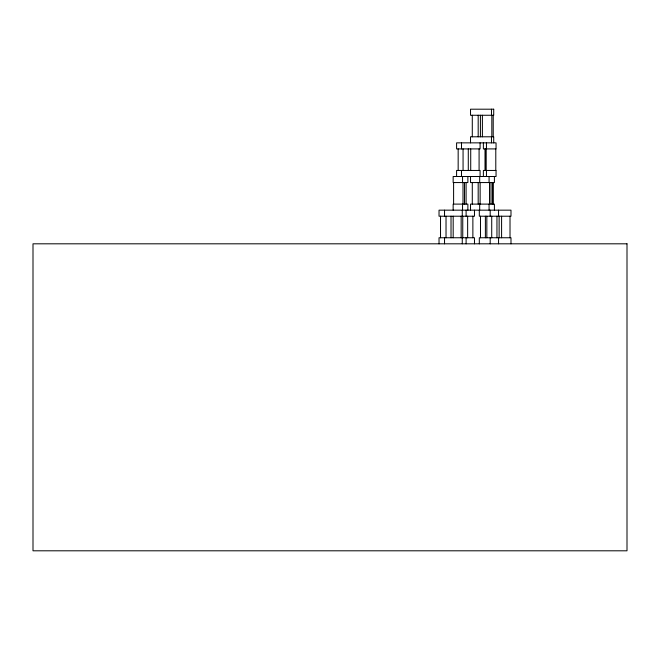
<?xml version="1.0" encoding="UTF-8"?>
<svg xmlns="http://www.w3.org/2000/svg" width="660" height="660" viewBox="0 0 660 660"><rect width="100%" height="100%" fill="white"/><g stroke="black" fill="none" stroke-linecap="round" stroke-linejoin="round"><path stroke-width="0.99" d="M510.988 243.812L510.988 237.757L479.317 237.757L479.317 243.812M510.015 216.216L510.015 237.757M501.592 216.216L501.592 237.757M499.125 216.216L499.125 237.757M498.556 210.16L498.556 216.216M498.556 237.757L498.556 243.812M496.955 216.216L496.955 237.757M495.792 148.912L495.792 170.453M494.406 176.509L494.406 182.564L470.522 182.564L470.522 176.509M494.406 210.16L494.406 204.105L470.522 204.105L470.522 210.16M493.713 142.857L493.713 136.793L470.522 136.793L470.522 142.857M493.218 115.261L493.218 136.793M493.218 182.564L493.218 204.105M492.616 182.564L492.616 204.105M491.824 115.261L491.824 136.793M491.725 216.216L491.725 237.757M491.477 109.197L491.477 115.261M491.477 136.793L491.477 142.857M491.023 182.564L491.023 204.105M490.19 210.16L490.19 216.216M490.19 237.757L490.19 243.812M489.53 182.564L489.53 204.105M489.077 176.509L489.077 182.564M489.077 204.105L489.077 210.16M486.832 216.216L486.832 237.757M486.453 142.857L486.453 148.912M486.453 170.453L486.453 176.509M486.197 148.912L486.197 170.453M485.331 148.912L485.331 170.453M485.389 216.216L485.389 237.757M485.174 148.912L485.174 170.453M483.376 142.857L483.376 148.912L496.048 148.912L496.048 142.857L456.596 142.857L456.596 148.912L480.084 148.912L480.084 142.857M483.376 176.509L483.376 170.453L496.048 170.453L496.048 176.509L453.156 176.509L453.156 182.564L467.874 182.564L467.874 176.509M482.394 115.261L482.394 136.793M480.414 115.261L480.414 136.793M480.488 216.216L480.488 237.757M480.133 182.564L480.133 204.105M480.084 176.509L480.084 170.453L456.596 170.453L456.596 176.509M479.688 176.509L479.688 182.564M479.688 204.105L479.688 210.16M479.317 210.16L479.317 216.216L510.988 216.216L510.988 210.16L439.032 210.16L439.032 216.216L474.474 216.216L474.474 210.16M479.086 148.912L479.086 170.453M478.186 115.261L478.186 136.793M478.186 182.564L478.186 204.105M474.474 243.812L474.474 237.757L439.032 237.757L439.032 243.812M472.873 216.216L472.873 237.757M472.288 115.261L472.288 136.793M472.288 182.564L472.288 204.105M470.72 148.912L470.72 170.453M468.286 148.912L468.286 170.453M467.874 210.16L467.874 204.105L453.156 204.105L453.156 210.16M467.643 216.216L467.643 237.757M466.084 182.564L466.084 204.105M466.108 210.16L466.108 216.216M466.108 237.757L466.108 243.812M464.491 182.564L464.491 204.105M463.064 148.912L463.064 170.453M462.998 182.564L462.998 204.105M462.751 216.216L462.751 237.757M462.544 176.509L462.544 182.564M462.544 204.105L462.544 210.16M462.264 210.16L462.264 216.216M462.264 237.757L462.264 243.812M461.488 142.857L461.488 148.912M461.488 170.453L461.488 176.509M461.159 216.216L461.159 237.757M458.164 148.912L458.164 170.453M453.602 182.564L453.602 204.105M453.181 216.216L453.181 237.757M451.019 216.216L451.019 237.757M446.028 216.216L446.028 237.757M444.535 210.16L444.535 216.216M444.535 237.757L444.535 243.812M440.525 216.216L440.525 237.757M493.713 109.197L470.522 109.197L470.522 115.261L493.713 115.261L493.713 109.197M627 243.812L33 243.812L33 550.803L627 550.803L627 243.812"/></g></svg>
